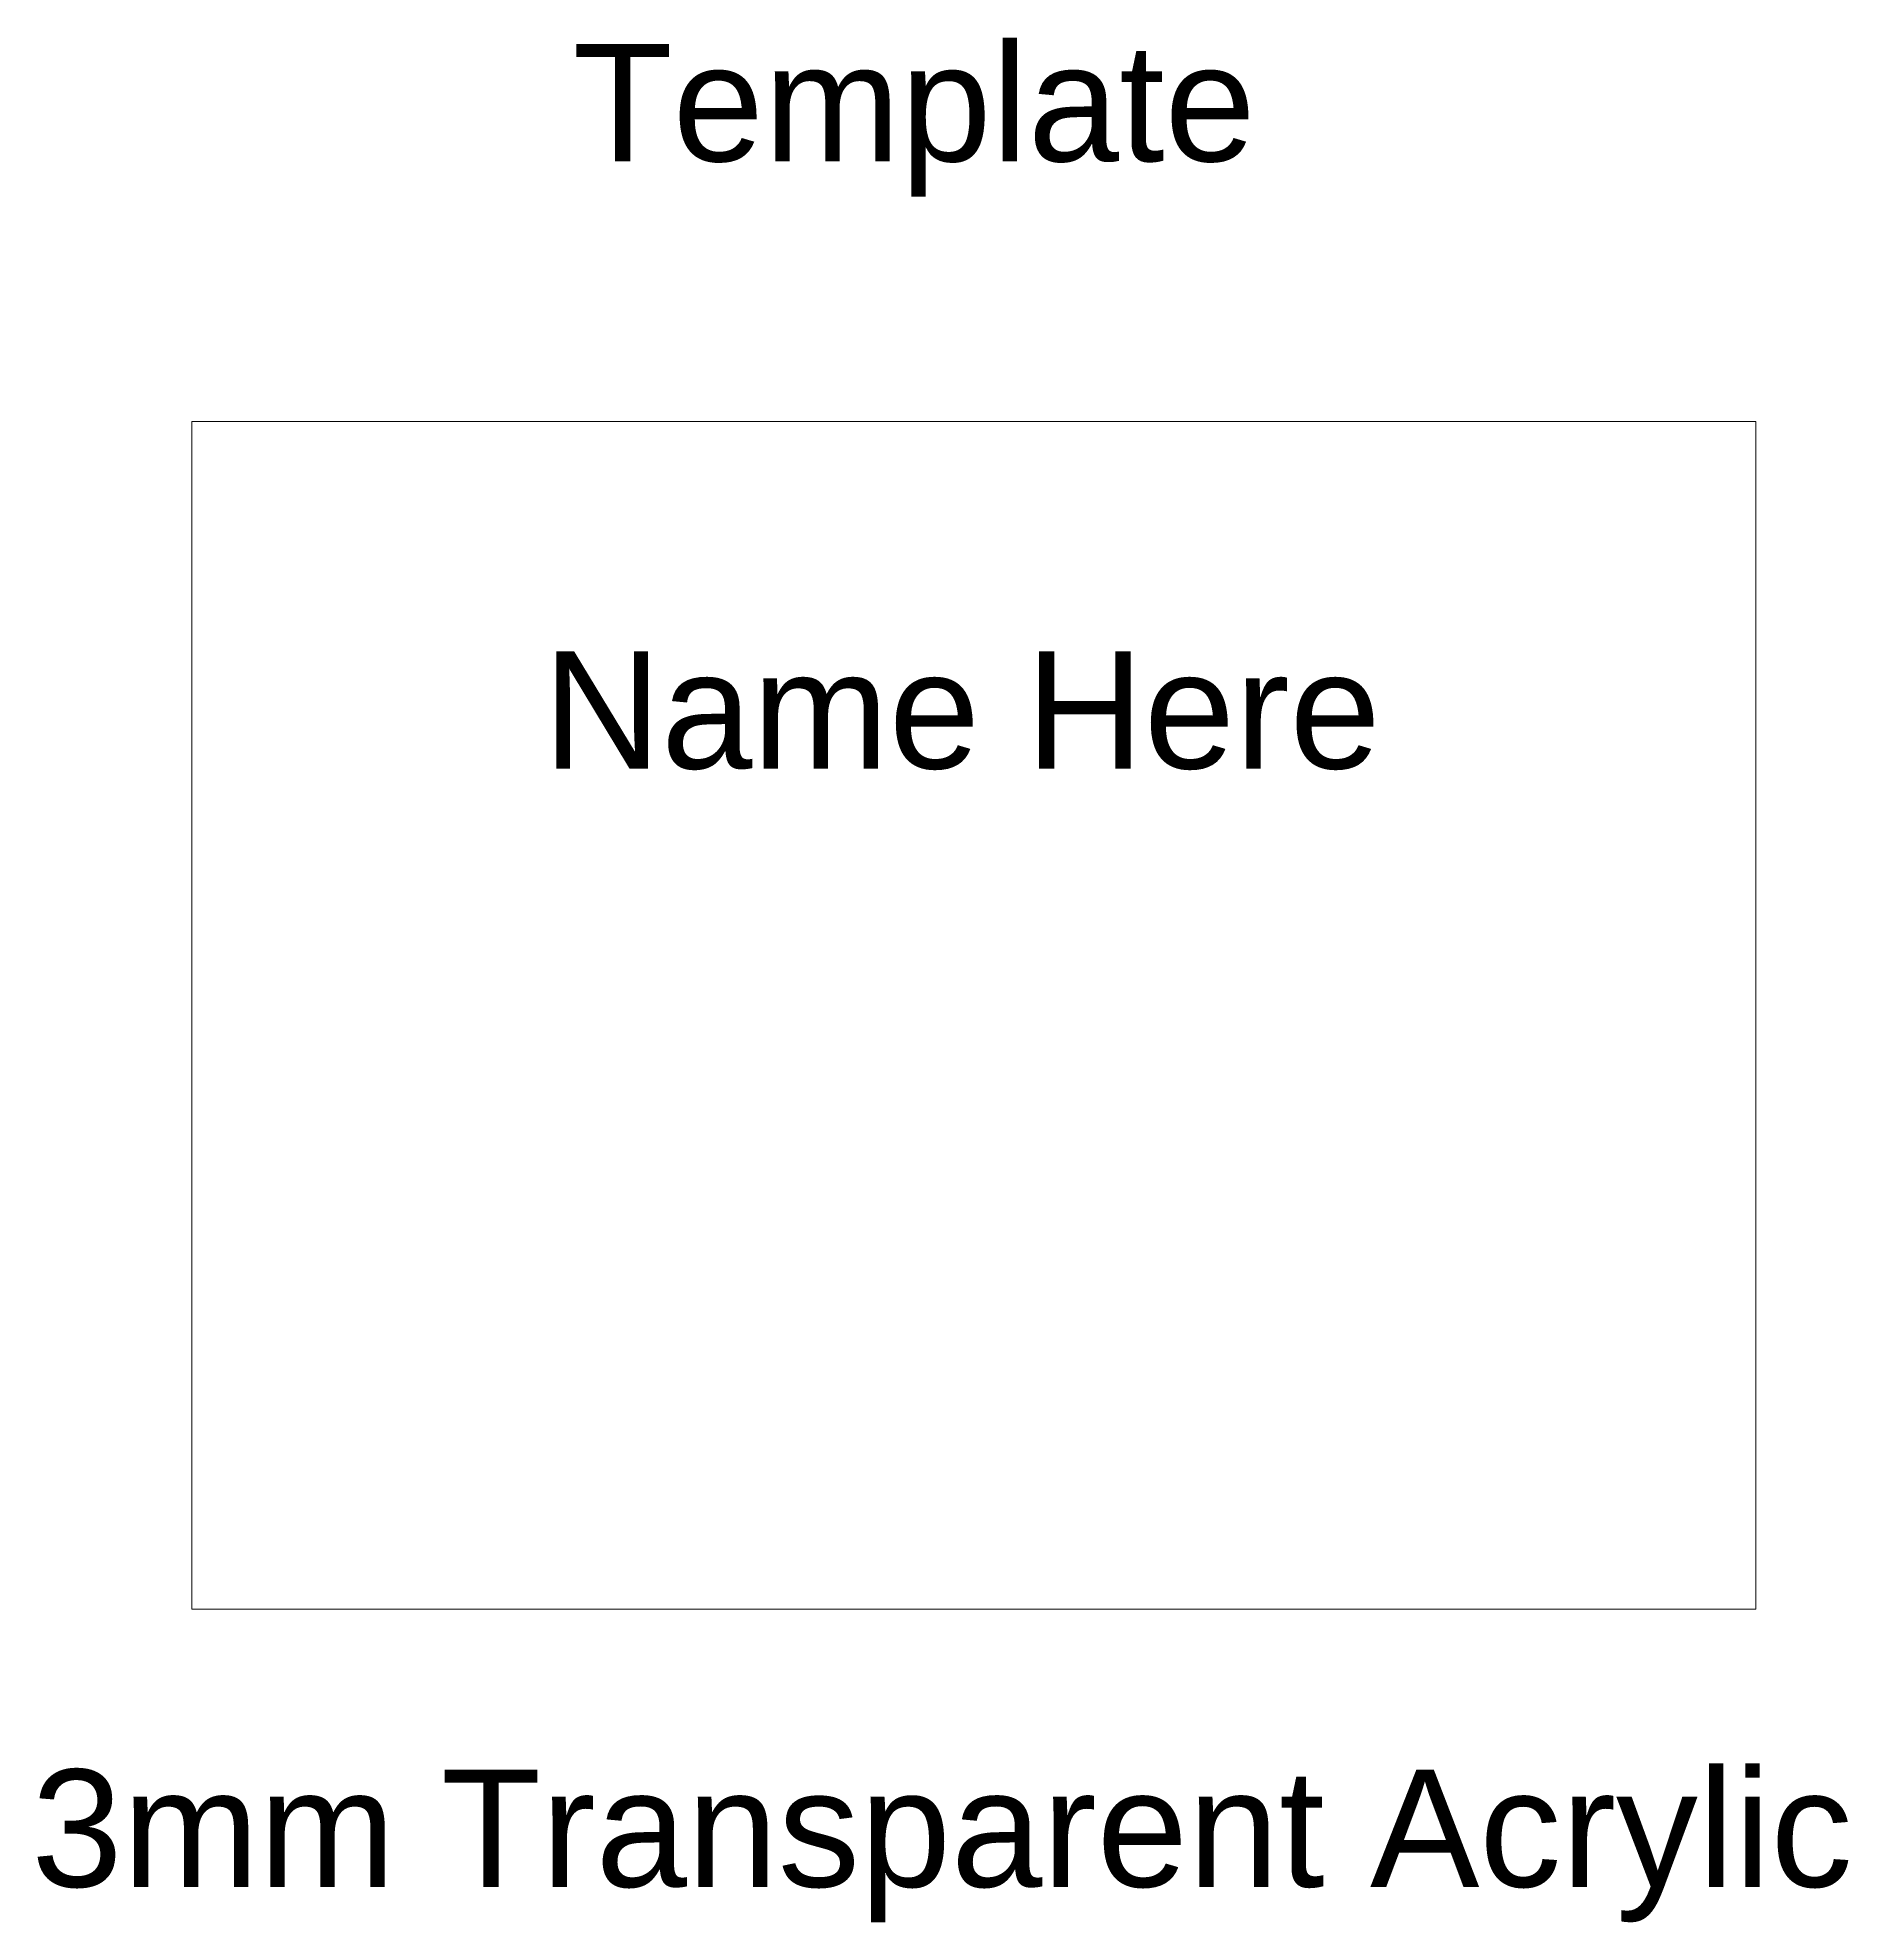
# Model space of a CAD drawing. Header units: millimetres. Extents: x 20 to 387, y 19 to 291.
# Drawn here: x 20.2 to 135.8, y 167.7 to 288 of the extents above; entities that cross this region are included whole.
import ezdxf

# ---------------------------------------------------------------- set-up
doc = ezdxf.new("R2010")
doc.units = ezdxf.units.MM
doc.header["$MEASUREMENT"] = 0
doc.layers.add('svg1789', color=7, linetype='Continuous', lineweight=0)

msp = doc.modelspace()

# ---------------------------------------------------------------- linework, layer by layer
at = {"layer": 'svg1789', "color": 1, "lineweight": 20, "true_color": 0xff0000}
msp.add_line((30.02, 263.53), (129.92, 263.53), dxfattribs=at)
msp.add_open_spline([(30.02, 263.53), (30.02, 263.53), (30.03, 263.52), (30.03, 263.52), (30.03, 263.52), (30.03, 187.71), (30.03, 187.71), (30.03, 187.71), (129.93, 187.71), (129.93, 187.71), (129.93, 187.71), (129.93, 263.53), (129.93, 263.53), (129.93, 263.53), (129.92, 263.53), (129.92, 263.53)], degree=3, knots=[0, 0, 0, 0, 1, 1, 1, 2, 2, 2, 3, 3, 3, 4, 4, 4, 5, 5, 5, 5], dxfattribs=at)

# ---------------------------------------------------------------- texts
at = {"layer": 'svg1789', "char_height": 0.2, "attachment_point": 7}
for s, insert in [('\\C216;\\c8388736;\\FArial|b0|i0|c1;\\H7.492976;\\W1.000000;Template', (54.35, 277.89)), ('\\C216;\\c8388736;\\FArial|b0|i0|c1;\\H7.493000;\\W1.000000;Name Here', (52.45, 241.27)), ('\\C216;\\c8388736;\\FArial|b0|i0|c1;\\H7.492976;\\W1.000000;3mm Transparent Acrylic', (19.78, 167.71))]:
    msp.add_mtext(s, dxfattribs=dict(at, insert=insert))

doc.saveas('drawing.dxf')
